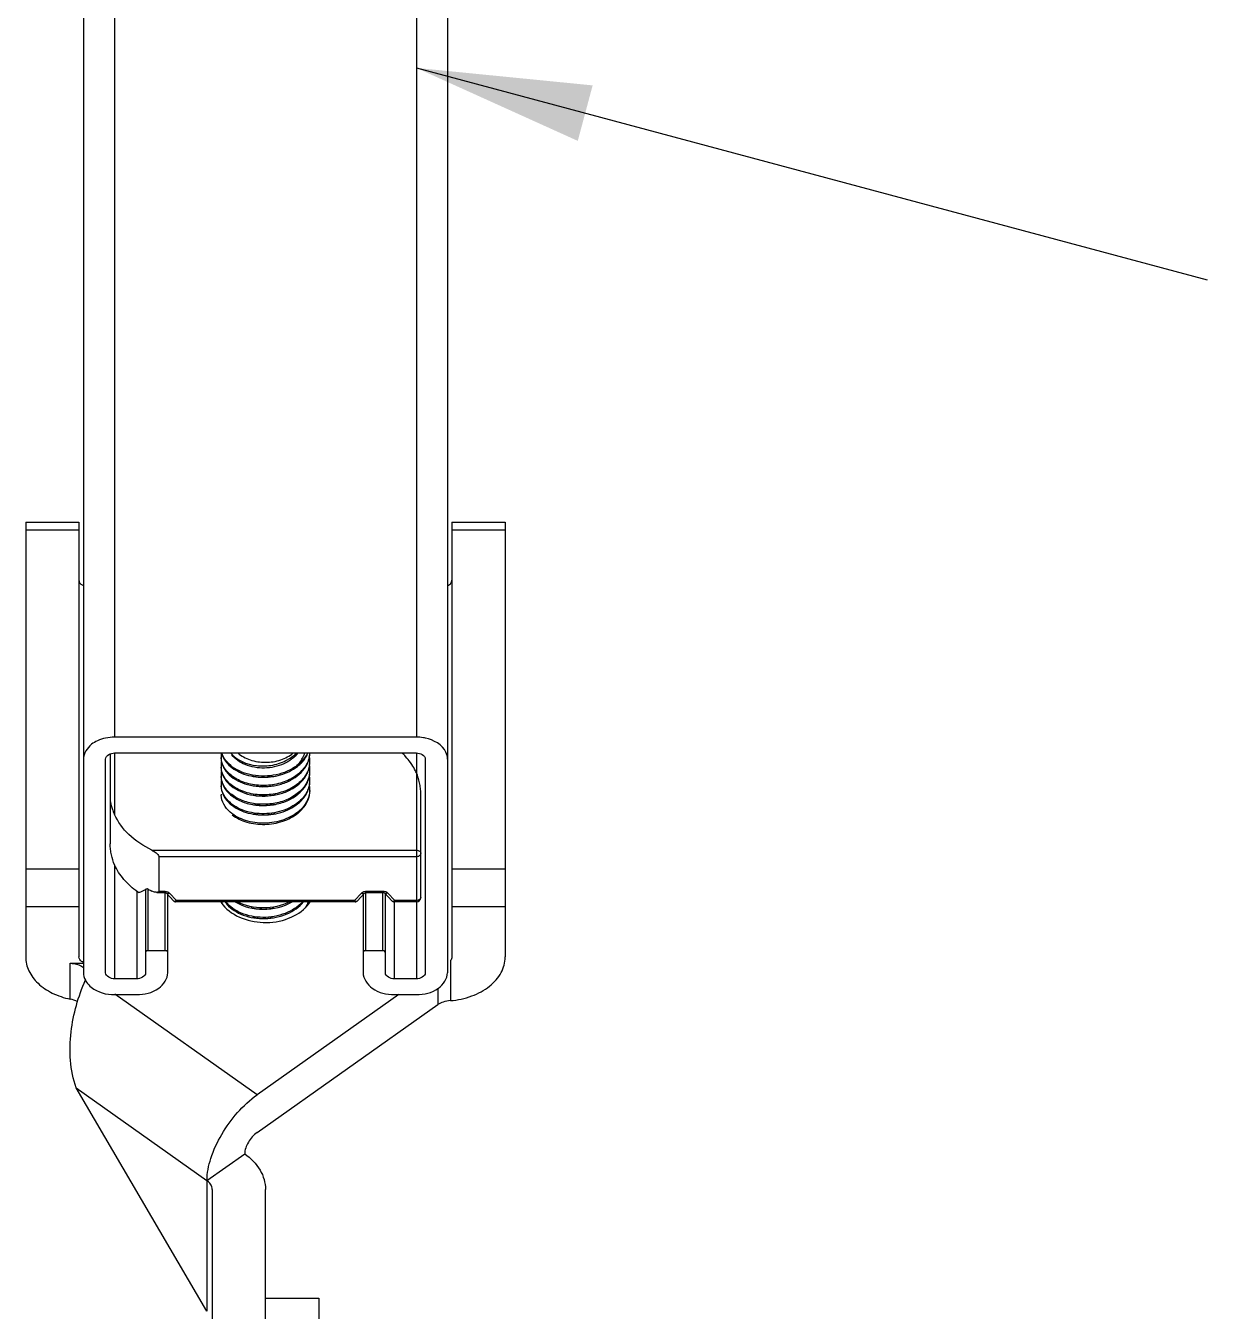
# Model space of a CAD drawing. Extents: x -191212 to 1245715665, y -234495 to 250873.
# Drawn here: x 184546.3 to 184996.2, y 130196.2 to 130685.6 of the extents above; entities that cross this region are included whole.
import ezdxf

# ---------------------------------------------------------------- set-up
doc = ezdxf.new("R2010")
doc.units = 0
doc.header["$LTSCALE"] = 500
doc.layers.get('0').update_dxf_attribs({"linetype": 'CONTINUOUS'})
doc.layers.add('PUB_TEXT', color=7, linetype='CONTINUOUS')
doc.styles.get("Standard").update_dxf_attribs({"font": 'tssdeng.shx', "width": 0.7, "bigfont": 'hztxt.shx'})
doc.dimstyles.get("Standard").update_dxf_attribs({"dimscale": 100, "dimtxt": 3.5, "dimasz": 1, "dimexe": 2.5, "dimexo": 3, "dimgap": 1.5, "dimtad": 1, "dimdec": 0, "dimzin": 0, "dimdsep": 46, "dimtxsty": 'Standard', "dimblk": 'ARCHTICK', "dimcen": 0.09, "dimadec": 0, "dimazin": 0, "dimtfac": 1, "dimtdec": 0, "dimtix": 1, "dimtmove": 2, "dimatfit": 3, "dimfxl": 1, "dimtolj": 1, "dimtzin": 0, "dimarcsym": 0})

# ---------------------------------------------------------------- blocks, each defined once
blk = doc.blocks.new('_ArchTick')
at = {"color": 0, "linetype": 'ByBlock', "const_width": 0.4}
blk.add_lwpolyline([(-0.5, -0.5), (0.5, 0.5)], dxfattribs=at)
blk = doc.blocks.new('deeeeee')
at = {"linetype": 'Continuous'}
for p, q in [((-465624.92, -352811.38), (-465624.92, -354161.29)), ((-465452.14, -352811.38), (-465452.14, -354161.29)), ((-465642.71, -352823.95), (-465642.71, -354296.05)), ((-465434.35, -352823.95), (-465434.35, -354296.05)), ((-465675.74, -354038.24), (-465645.25, -354038.24)), ((-465675.74, -354038.24), (-465675.74, -354287.06)), ((-465645.25, -354038.24), (-465645.25, -354287.06)), ((-465431.81, -354038.24), (-465401.32, -354038.24)), ((-465431.81, -354038.24), (-465431.81, -354287.06)), ((-465401.32, -354038.24), (-465401.32, -354287.06)), ((-465675.74, -354042.7), (-465645.25, -354042.7)), ((-465431.81, -354042.7), (-465401.32, -354042.7)), ((-465452.14, -354161.29), (-465624.92, -354161.29)), ((-465630.01, -354296.05), (-465630.01, -354173.87)), ((-465627.46, -354170.8), (-465627.46, -354222.38)), ((-465624.92, -354170.27), (-465452.14, -354170.27)), ((-465624.92, -354170.27), (-465624.92, -354205.51)), ((-465452.14, -354170.27), (-465452.14, -354299.64)), ((-465447.05, -354173.87), (-465447.05, -354296.05)), ((-465449.59, -354252.93), (-465449.59, -354193.63)), ((-465603.55, -354225.97), (-465452.14, -354225.97)), ((-465599.51, -354229.57), (-465452.14, -354229.57)), ((-465599.51, -354229.57), (-465599.51, -354249.33)), ((-465645.25, -354236.75), (-465675.74, -354236.75)), ((-465624.92, -354234.26), (-465624.92, -354299.64)), ((-465401.32, -354236.75), (-465431.81, -354236.75)), ((-465607.14, -354248.15), (-465607.14, -354296.05)), ((-465605.61, -354283.47), (-465605.61, -354248.29)), ((-465612.22, -354249.43), (-465612.22, -354299.64)), ((-465600.78, -354250.08), (-465596.5, -354250.08)), ((-465599.51, -354249.33), (-465596.5, -354249.33)), ((-465596.5, -354249.33), (-465596.5, -354250.08)), ((-465595.96, -354283.47), (-465595.96, -354250.08)), ((-465595.39, -354250.4), (-465590.97, -354255.09)), ((-465594.43, -354296.05), (-465594.43, -354251.41)), ((-465593.54, -354250.45), (-465589.51, -354254.72)), ((-465486.97, -354255.47), (-465590.09, -354255.47)), ((-465487.55, -354254.72), (-465589.51, -354254.72)), ((-465487.55, -354254.72), (-465483.52, -354250.45)), ((-465486.09, -354255.09), (-465481.67, -354250.4)), ((-465482.63, -354251.41), (-465482.63, -354296.05)), ((-465481.1, -354283.47), (-465481.1, -354250.4)), ((-465480.56, -354249.33), (-465471.48, -354249.33)), ((-465480.56, -354249.33), (-465480.56, -354250.08)), ((-465480.56, -354250.08), (-465471.48, -354250.08)), ((-465471.48, -354249.33), (-465471.48, -354250.08)), ((-465471.45, -354283.47), (-465471.45, -354250.08)), ((-465470.37, -354250.4), (-465465.95, -354255.09)), ((-465469.92, -354296.05), (-465469.92, -354250.87)), ((-465468.52, -354250.45), (-465464.5, -354254.72)), ((-465452.14, -354255.47), (-465465.07, -354255.47)), ((-465464.84, -354255.47), (-465464.84, -354299.64)), ((-465452.14, -354254.72), (-465464.5, -354254.72)), ((-465645.25, -354258.32), (-465675.74, -354258.32)), ((-465401.32, -354258.32), (-465431.81, -354258.32)), ((-465595.96, -354283.47), (-465605.61, -354283.47)), ((-465471.45, -354283.47), (-465481.1, -354283.47)), ((-465650.31, -354290.66), (-465642.71, -354290.66)), ((-465650.31, -354311.18), (-465650.31, -354290.66)), ((-465432.68, -354289.08), (-465432.68, -354312.04)), ((-465612.22, -354299.64), (-465624.92, -354299.64)), ((-465452.14, -354299.64), (-465464.84, -354299.64)), ((-465439.87, -354305.05), (-465439.87, -354314.32)), ((-465624.92, -354308.62), (-465612.22, -354308.62)), ((-465543.24, -354365.86), (-465624.68, -354308.28)), ((-465462.3, -354308.62), (-465543.24, -354365.86)), ((-465543.24, -354387.42), (-465439.87, -354314.32)), ((-465464.84, -354308.62), (-465452.14, -354308.62)), ((-465646.85, -354362), (-465571.99, -354414.94)), ((-465571.99, -354489.79), (-465646.85, -354362)), ((-465571.99, -354414.94), (-465550.43, -354399.69)), ((-465571.99, -354414.94), (-465571.99, -354489.79)), ((-465569.01, -354420.02), (-465569.01, -354685.59)), ((-465538.52, -354540.94), (-465538.52, -354420.02)), ((-465538.52, -354482.31), (-465508.03, -354482.31)), ((-465508.03, -354482.31), (-465508.03, -354711))]:
    blk.add_line(p, q, dxfattribs=at)
for points in [[(-465590.97, -354255.09), (-465590.71, -354255.29), (-465590.3, -354255.45), (-465590.09, -354255.47)], [(-465486.97, -354255.47), (-465486.75, -354255.45), (-465486.35, -354255.29), (-465486.09, -354255.09)], [(-465465.95, -354255.09), (-465465.69, -354255.29), (-465465.29, -354255.45), (-465465.07, -354255.47)], [(-465605.61, -354283.47), (-465606.37, -354283.61), (-465606.93, -354284.01), (-465607.14, -354284.55)], [(-465594.43, -354284.55), (-465594.64, -354284.01), (-465595.19, -354283.61), (-465595.96, -354283.47)], [(-465481.1, -354283.47), (-465481.87, -354283.61), (-465482.42, -354284.01), (-465482.63, -354284.55)], [(-465469.92, -354284.55), (-465470.13, -354284.01), (-465470.69, -354283.61), (-465471.45, -354283.47)]]:
    blk.add_lwpolyline(points, dxfattribs=at)
for centre, radius, start, end in [((-465452.13, -354186.18), 24.89, 80.87064, 90.01889), ((-465451.98, -354185.18), 23.88, 78.03232, 80.84173), ((-465552.3, -354172.3), 11.64, 169.93471, 179.96451), ((-465552.43, -354172.29), 11.51, 180.00245, 183.32025), ((-465552.26, -354172.96), 11.68, 180.05196, 191.6603), ((-465527.9, -354170.12), 14.8, 339.13898, 349.3386), ((-465527.56, -354169.53), 14.45, 346.69257, 347.1405), ((-465527.5, -354169.54), 14.38, 347.13961, 348.91447), ((-465527.28, -354169.58), 14.16, 348.90294, 357.19164), ((-465527.33, -354170.25), 14.22, 349.4125, 349.81941), ((-465527.2, -354170.27), 14.08, 349.81007, 359.97052), ((-465527.34, -354175.02), 14.23, 8.77206, 9.15285), ((-465527.17, -354175), 14.05, 0.02414, 8.78333), ((-465489.67, -354200.85), 42.32, 42.24936, 46.35796), ((-465552.25, -354177.7), 11.69, 168.20824, 179.94681), ((-465552.43, -354177.68), 11.51, 180.00247, 183.31902), ((-465552.26, -354178.35), 11.68, 180.05224, 191.71028), ((-465552.26, -354183.09), 11.68, 168.26037, 179.94743), ((-465527.84, -354175.53), 14.73, 339.32179, 350.23771), ((-465527.37, -354174.95), 14.25, 348.63025, 349.8187), ((-465527.27, -354180.36), 14.15, 348.9773, 357.22897), ((-465527.35, -354174.96), 14.23, 349.81912, 350.92991), ((-465527.33, -354175.64), 14.21, 350.31567, 352.54659), ((-465527.2, -354180.39), 14.08, 0.03081, 9.7049), ((-465527.19, -354181.05), 14.07, 350.61146, 359.97068), ((-465527.22, -354174.98), 14.1, 350.92569, 355.66472), ((-465527.14, -354175.66), 14.02, 352.5397, 359.98373), ((-465527.11, -354174.99), 13.99, 355.67125, 356.59082), ((-465527.08, -354174.99), 13.96, 357.22905, 359.99931), ((-465527.1, -354174.99), 13.98, 356.59092, 357.2293), ((-465527.04, -354180.38), 13.92, 357.25092, 359.99836), ((-465552.43, -354183.07), 11.51, 180.00244, 183.31981), ((-465552.27, -354183.74), 11.67, 180.04962, 191.36786), ((-465552.25, -354188.48), 11.69, 167.90943, 179.94326), ((-465552.44, -354188.46), 11.5, 180.00254, 183.31521), ((-465539.61, -354155.04), 29.29, 280.12301, 282.92802), ((-465527.27, -354185.75), 14.15, 349.26916, 357.23316), ((-465527.21, -354185.78), 14.09, 0.03322, 10.01844), ((-465527.21, -354191.17), 14.09, 0.03323, 10.0043), ((-465527.19, -354186.44), 14.07, 350.59691, 359.97057), ((-465527.04, -354185.77), 13.92, 357.25382, 359.99829), ((-465552.44, -354193.86), 11.5, 180.00254, 183.31521), ((-465527.04, -354191.16), 13.92, 357.25382, 359.99829), ((-465540.04, -354172.95), 27.54, 257.57306, 259.69726), ((-465533.25, -354187.44), 21.28, 311.8202, 317.35115), ((-465577.54, -354196.14), 59.21, 241.73536, 243.94344), ((-465549.07, -354246.13), 17.72, 211.96558, 213.53527), ((-465552.44, -354254.23), 11.5, 186.21449, 188.32095), ((-465551.89, -354253.07), 12.05, 191.51911, 196.3654), ((-465548.73, -354246.72), 15.63, 214.1434, 218.90056), ((-465528.17, -354251.01), 15.07, 341.57923, 342.7354), ((-465526.93, -354255.75), 13.81, 0.95008, 1.19779), ((-465452.14, -354252.93), 2.54, 270.0008, 359.99972), ((-465548.25, -354246.34), 16.24, 218.87249, 219.15309), ((-465548.06, -354246.19), 16.49, 219.15644, 220.76697), ((-465528.71, -354250.81), 15.65, 334.36724, 341.5372), ((-465631.86, -354295.3), 11.01, 207.68982, 214.3075)]:
    blk.add_arc(centre, radius, start, end, dxfattribs=at)
blk.add_ellipse((-465571.91, -354180.7), major_axis=(51.8, 69.26), ratio=0.292406, start_param=3.562723, end_param=3.670193, dxfattribs=at)
for points, knots in [([(-465645.25, -354071.45), (-465645.25, -354071.77), (-465644.99, -354073.16), (-465643.72, -354074.15), (-465642.74, -354074.55)], [0, 0, 0, 0, 0.22722, 1, 1, 1, 1]), ([(-465434.32, -354074.55), (-465433.96, -354074.4), (-465432.75, -354073.78), (-465431.81, -354072.43), (-465431.81, -354071.45)], [0, 0, 0, 0, 0.2888, 1, 1, 1, 1]), ([(-465634.7, -354163.36), (-465635.88, -354163.91), (-465639.79, -354166.14), (-465642.71, -354170.64), (-465642.71, -354173.87)], [0, 0, 0, 0, 0.286732, 1, 1, 1, 1]), ([(-465434.35, -354173.87), (-465434.35, -354172.52), (-465435.83, -354166.34), (-465442.37, -354162.81), (-465447.03, -354161.82)], [0, 0, 0, 0, 0.221136, 1, 1, 1, 1]), ([(-465513.5, -354172.85), (-465514.05, -354175.19), (-465516.52, -354179.87), (-465522.87, -354185.04), (-465531.09, -354188.28), (-465540.18, -354189.32), (-465549.07, -354188.08), (-465556.69, -354184.73), (-465562.17, -354179.6), (-465563.8, -354175.09), (-465563.92, -354172.96)], [0, 0, 0, 0, 0.111968, 0.236912, 0.374448, 0.518156, 0.658848, 0.787879, 0.900583, 1, 1, 1, 1]), ([(-465520.58, -354177.6), (-465524.01, -354180.18), (-465532.44, -354183.65), (-465543.64, -354183.84), (-465552.03, -354181.51), (-465557.32, -354178.68), (-465561.32, -354174.93), (-465562.97, -354171.84), (-465563.44, -354170.28)], [0, 0, 0, 0, 0.262112, 0.537776, 0.66937, 0.790942, 0.900704, 1, 1, 1, 1]), ([(-465562.8, -354172.65), (-465562.64, -354172.99), (-465561.95, -354174.34), (-465561.03, -354175.58), (-465560.26, -354176.43)], [0, 0, 0, 0, 0.24232, 1, 1, 1, 1]), ([(-465558.59, -354170.31), (-465555.07, -354174.55), (-465547.62, -354177.53), (-465539, -354177.86), (-465532.84, -354177.18), (-465528.4, -354175.6), (-465525.82, -354174.05)], [0, 0, 0, 0, 0.471992, 0.606824, 0.74197, 1, 1, 1, 1]), ([(-465519.92, -354170.28), (-465521.94, -354173.02), (-465528.11, -354177.42), (-465539.05, -354179.61), (-465549.8, -354177.95), (-465555.86, -354173.92), (-465557.71, -354171.37)], [0, 0, 0, 0, 0.241934, 0.512224, 0.776098, 1, 1, 1, 1]), ([(-465554.36, -354170.31), (-465552.33, -354172.09), (-465547.18, -354174.81), (-465538.53, -354176.11), (-465529.88, -354174.81), (-465524.73, -354172.09), (-465522.7, -354170.31)], [0, 0, 0, 0, 0.238191, 0.5, 0.761809, 1, 1, 1, 1]), ([(-465525.82, -354174.05), (-465525.33, -354173.8), (-465523.51, -354172.75), (-465521.84, -354171.42), (-465520.78, -354170.29)], [0, 0, 0, 0, 0.261206, 1, 1, 1, 1]), ([(-465520.58, -354177.6), (-465519.88, -354177.11), (-465517.34, -354175.1), (-465515.26, -354172.45), (-465514.29, -354170.28)], [0, 0, 0, 0, 0.267033, 1, 1, 1, 1]), ([(-465520.58, -354177.6), (-465520.05, -354177.07), (-465518.13, -354174.91), (-465516.65, -354172.32), (-465515.98, -354170.29)], [0, 0, 0, 0, 0.260314, 1, 1, 1, 1]), ([(-465517.41, -354175.38), (-465517.22, -354175.17), (-465516.48, -354174.31), (-465515.82, -354173.38), (-465515.38, -354172.66)], [0, 0, 0, 0, 0.254857, 1, 1, 1, 1]), ([(-465454.8, -354176.93), (-465455.06, -354176.53), (-465456.16, -354174.96), (-465457.37, -354173.47), (-465458.34, -354172.39)], [0, 0, 0, 0, 0.245927, 1, 1, 1, 1]), ([(-465513.4, -354177.76), (-465513.87, -354180.13), (-465516.21, -354184.89), (-465522.48, -354190.21), (-465530.7, -354193.58), (-465539.86, -354194.72), (-465548.84, -354193.54), (-465556.57, -354190.21), (-465562.14, -354185.05), (-465563.8, -354180.5), (-465563.92, -354178.35)], [0, 0, 0, 0, 0.111438, 0.235731, 0.372938, 0.516745, 0.657844, 0.787365, 0.900423, 1, 1, 1, 1]), ([(-465562.8, -354178.03), (-465562.65, -354178.37), (-465561.95, -354179.73), (-465561.03, -354180.97), (-465560.25, -354181.82)], [0, 0, 0, 0, 0.242292, 1, 1, 1, 1]), ([(-465560.26, -354176.43), (-465558.08, -354178.82), (-465551.97, -354182.66), (-465541.23, -354184.77), (-465529.99, -354183.51), (-465523.08, -354180.23), (-465520.24, -354178.01)], [0, 0, 0, 0, 0.225132, 0.482573, 0.749584, 1, 1, 1, 1]), ([(-465560.25, -354181.82), (-465557.63, -354184.7), (-465552.02, -354187.85), (-465543.81, -354189.59), (-465536.99, -354189.73), (-465530.28, -354188.56), (-465522.43, -354185.54), (-465517.42, -354181.4), (-465515.38, -354178.05)], [0, 0, 0, 0, 0.231819, 0.363306, 0.499507, 0.635491, 0.766568, 1, 1, 1, 1]), ([(-465520.24, -354178.01), (-465519.98, -354177.81), (-465518.98, -354177), (-465518.05, -354176.1), (-465517.41, -354175.38)], [0, 0, 0, 0, 0.25532, 1, 1, 1, 1]), ([(-465452.14, -354181.75), (-465452.32, -354181.34), (-465453.11, -354179.68), (-465454.04, -354178.08), (-465454.8, -354176.93)], [0, 0, 0, 0, 0.246381, 1, 1, 1, 1]), ([(-465449.59, -354193.63), (-465449.59, -354193.07), (-465449.69, -354191.98), (-465449.9, -354189.87), (-465450.49, -354186.41), (-465451.34, -354183.53), (-465452.14, -354181.75)], [0, 0, 0, 0, 0.138161, 0.267841, 0.521134, 1, 1, 1, 1]), ([(-465563.94, -354189.14), (-465563.94, -354191.19), (-465562.69, -354195.59), (-465559.6, -354198.86), (-465557.78, -354200.26)], [0, 0, 0, 0, 0.471695, 1, 1, 1, 1]), ([(-465515.39, -354188.18), (-465517.94, -354192.35), (-465524.76, -354197.17), (-465534.95, -354199.72), (-465543.34, -354199.86), (-465551.22, -354198.11), (-465557.82, -354194.65), (-465562.46, -354189.77), (-465563.81, -354185.68), (-465563.92, -354183.74)], [0, 0, 0, 0, 0.247397, 0.387799, 0.530345, 0.667239, 0.791958, 0.901708, 1, 1, 1, 1]), ([(-465558.58, -354198.94), (-465560.09, -354197.64), (-465562.66, -354194.71), (-465563.82, -354190.93), (-465563.92, -354189.13)], [0, 0, 0, 0, 0.52477, 1, 1, 1, 1]), ([(-465563.71, -354186.04), (-465563.33, -354187.93), (-465561.49, -354191.78), (-465556.49, -354196.2), (-465549.78, -354199.24), (-465541.99, -354200.63), (-465533.85, -354200.21), (-465524.08, -354197.46), (-465517.64, -354192.68), (-465515.25, -354188.62)], [0, 0, 0, 0, 0.099803, 0.212169, 0.338787, 0.476105, 0.61766, 0.756186, 1, 1, 1, 1]), ([(-465562.8, -354183.42), (-465562.64, -354183.76), (-465561.95, -354185.12), (-465561.03, -354186.36), (-465560.26, -354187.21)], [0, 0, 0, 0, 0.242309, 1, 1, 1, 1]), ([(-465560.26, -354187.21), (-465557.64, -354190.09), (-465552.02, -354193.24), (-465543.81, -354194.98), (-465536.99, -354195.12), (-465530.28, -354193.95), (-465522.43, -354190.93), (-465517.42, -354186.79), (-465515.38, -354183.44)], [0, 0, 0, 0, 0.231805, 0.363293, 0.499495, 0.635484, 0.766566, 1, 1, 1, 1]), ([(-465534.46, -354183.87), (-465535.42, -354184.05), (-465539.23, -354184.53), (-465543.15, -354184.29), (-465545.95, -354183.68)], [0, 0, 0, 0, 0.253006, 1, 1, 1, 1]), ([(-465534.02, -354189.18), (-465535, -354189.37), (-465538.92, -354189.93), (-465542.96, -354189.71), (-465545.85, -354189.09)], [0, 0, 0, 0, 0.252727, 1, 1, 1, 1]), ([(-465513.38, -354183.07), (-465513.47, -354183.51), (-465513.9, -354185.3), (-465514.67, -354186.99), (-465515.39, -354188.18)], [0, 0, 0, 0, 0.245205, 1, 1, 1, 1]), ([(-465514.86, -354193.31), (-465514.67, -354192.94), (-465513.98, -354191.49), (-465513.5, -354189.92), (-465513.31, -354188.74)], [0, 0, 0, 0, 0.255239, 1, 1, 1, 1]), ([(-465513.37, -354188.39), (-465513.43, -354188.73), (-465513.74, -354190.1), (-465514.25, -354191.42), (-465514.73, -354192.36)], [0, 0, 0, 0, 0.246649, 1, 1, 1, 1]), ([(-465558.66, -354204.26), (-465560.15, -354202.97), (-465562.68, -354200.05), (-465563.82, -354196.31), (-465563.92, -354194.52)], [0, 0, 0, 0, 0.524463, 1, 1, 1, 1]), ([(-465517.6, -354196.47), (-465519.99, -354199.08), (-465526.47, -354203.25), (-465537.73, -354205.66), (-465549.1, -354204.51), (-465555.94, -354201.19), (-465558.58, -354198.94)], [0, 0, 0, 0, 0.239543, 0.50309, 0.765417, 1, 1, 1, 1]), ([(-465557.78, -354200.26), (-465555.03, -354202.37), (-465548.12, -354205.42), (-465536.84, -354206.27), (-465525.83, -354203.64), (-465519.57, -354199.41), (-465517.28, -354196.8)], [0, 0, 0, 0, 0.237667, 0.50065, 0.762696, 1, 1, 1, 1]), ([(-465532.8, -354194.31), (-465533.91, -354194.57), (-465538.36, -354195.36), (-465543, -354195.15), (-465546.29, -354194.38)], [0, 0, 0, 0, 0.252464, 1, 1, 1, 1]), ([(-465513.14, -354191.83), (-465513.22, -354193.62), (-465514.14, -354197.33), (-465516.3, -354200.45), (-465517.6, -354201.86)], [0, 0, 0, 0, 0.483641, 1, 1, 1, 1]), ([(-465514.73, -354192.36), (-465514.91, -354192.73), (-465515.72, -354194.19), (-465516.74, -354195.54), (-465517.6, -354196.47)], [0, 0, 0, 0, 0.24363, 1, 1, 1, 1]), ([(-465517.28, -354202.19), (-465515.99, -354200.72), (-465513.9, -354197.48), (-465513.12, -354193.67), (-465513.12, -354191.84)], [0, 0, 0, 0, 0.515614, 1, 1, 1, 1]), ([(-465517.28, -354196.8), (-465517.04, -354196.53), (-465516.14, -354195.44), (-465515.36, -354194.24), (-465514.86, -354193.31)], [0, 0, 0, 0, 0.256096, 1, 1, 1, 1]), ([(-465627.46, -354197.23), (-465627.46, -354197), (-465627.33, -354198.31), (-465627.21, -354198.8), (-465626.97, -354199.94), (-465626.69, -354200.95), (-465626.34, -354202.04), (-465625.77, -354203.57), (-465625.28, -354204.73), (-465624.92, -354205.51)], [0, 0, 0, 0, 0.078745, 0.19228, 0.31189, 0.436571, 0.566746, 0.703259, 1, 1, 1, 1]), ([(-465519.06, -354203.3), (-465521.63, -354205.61), (-465528.11, -354209.18), (-465538.98, -354211.05), (-465549.75, -354209.65), (-465556.17, -354206.41), (-465558.66, -354204.26)], [0, 0, 0, 0, 0.244054, 0.507922, 0.767735, 1, 1, 1, 1]), ([(-465533.09, -354199.77), (-465534.07, -354199.99), (-465537.98, -354200.67), (-465542.04, -354200.58), (-465544.96, -354200.05)], [0, 0, 0, 0, 0.251553, 1, 1, 1, 1]), ([(-465520.05, -354204.81), (-465519.79, -354204.61), (-465518.81, -354203.8), (-465517.9, -354202.9), (-465517.28, -354202.19)], [0, 0, 0, 0, 0.255282, 1, 1, 1, 1]), ([(-465603.55, -354225.97), (-465608.3, -354223.65), (-465616.8, -354218.06), (-465622.99, -354209.82), (-465624.92, -354205.51)], [0, 0, 0, 0, 0.528487, 1, 1, 1, 1]), ([(-465557.58, -354205.8), (-465555.09, -354207.67), (-465548.98, -354210.46), (-465538.89, -354211.65), (-465528.73, -354209.98), (-465522.59, -354206.84), (-465520.05, -354204.81)], [0, 0, 0, 0, 0.234486, 0.493055, 0.755143, 1, 1, 1, 1]), ([(-465533.1, -354205.16), (-465534.09, -354205.38), (-465538.05, -354206.07), (-465542.16, -354205.96), (-465545.12, -354205.41)], [0, 0, 0, 0, 0.251672, 1, 1, 1, 1]), ([(-465624.92, -354234.26), (-465625.72, -354232.48), (-465626.57, -354229.6), (-465627.16, -354226.14), (-465627.37, -354224.03), (-465627.46, -354222.94), (-465627.46, -354222.38)], [0, 0, 0, 0, 0.478872, 0.732167, 0.861849, 1, 1, 1, 1]), ([(-465603.55, -354225.97), (-465602.7, -354226.39), (-465601.47, -354227.15), (-465600.12, -354228.34), (-465599.51, -354229.15), (-465599.51, -354229.57)], [0, 0, 0, 0, 0.508644, 0.771516, 1, 1, 1, 1]), ([(-465452.14, -354225.97), (-465451.51, -354225.97), (-465450.57, -354226.21), (-465449.75, -354227.02), (-465449.59, -354227.53), (-465449.59, -354227.77)], [0, 0, 0, 0, 0.552527, 0.789194, 1, 1, 1, 1]), ([(-465452.14, -354229.57), (-465451.51, -354229.57), (-465450.57, -354229.34), (-465449.75, -354228.52), (-465449.59, -354228.01), (-465449.59, -354227.77)], [0, 0, 0, 0, 0.552515, 0.789179, 1, 1, 1, 1]), ([(-465611.64, -354249.9), (-465614.55, -354247.8), (-465619.74, -354243.15), (-465623.57, -354237.28), (-465624.92, -354234.26)], [0, 0, 0, 0, 0.520159, 1, 1, 1, 1]), ([(-465605.58, -354248.29), (-465605.65, -354248.25), (-465605.91, -354248.13), (-465606.24, -354248.06), (-465606.42, -354248.15)], [0, 0, 0, 0, 0.298771, 1, 1, 1, 1]), ([(-465611.16, -354250.11), (-465611.2, -354250.1), (-465611.37, -354250.06), (-465611.53, -354249.98), (-465611.64, -354249.9)], [0, 0, 0, 0, 0.224258, 1, 1, 1, 1]), ([(-465600.78, -354250.08), (-465601, -354250.08), (-465601.96, -354249.98), (-465602.88, -354249.66), (-465603.55, -354249.33)], [0, 0, 0, 0, 0.232638, 1, 1, 1, 1]), ([(-465599.51, -354249.33), (-465599.51, -354249.46), (-465599.6, -354249.73), (-465600.07, -354250.04), (-465600.49, -354250.08), (-465600.78, -354250.08)], [0, 0, 0, 0, 0.239055, 0.472377, 1, 1, 1, 1]), ([(-465596.5, -354249.33), (-465596.32, -354249.33), (-465595.6, -354249.37), (-465594.89, -354249.57), (-465594.42, -354249.81)], [0, 0, 0, 0, 0.258297, 1, 1, 1, 1]), ([(-465596.5, -354250.08), (-465596.23, -354250.08), (-465595.84, -354250.14), (-465595.47, -354250.31), (-465595.39, -354250.4)], [0, 0, 0, 0, 0.694252, 1, 1, 1, 1]), ([(-465594.44, -354250.71), (-465594.54, -354250.71), (-465594.87, -354250.71), (-465595.22, -354250.57), (-465595.39, -354250.4)], [0, 0, 0, 0, 0.28225, 1, 1, 1, 1]), ([(-465593.54, -354250.45), (-465593.62, -354250.49), (-465593.9, -354250.61), (-465594.21, -354250.69), (-465594.44, -354250.71)], [0, 0, 0, 0, 0.268193, 1, 1, 1, 1]), ([(-465589.51, -354254.72), (-465589.65, -354254.84), (-465589.91, -354255.04), (-465590.38, -354255.29), (-465590.82, -354255.24), (-465590.97, -354255.09)], [0, 0, 0, 0, 0.333929, 0.607776, 1, 1, 1, 1]), ([(-465590.09, -354255.47), (-465589.98, -354255.47), (-465589.73, -354255.18), (-465589.6, -354254.91), (-465589.51, -354254.72)], [0, 0, 0, 0, 0.344146, 1, 1, 1, 1]), ([(-465517.36, -354255.5), (-465519.97, -354258.45), (-465527.3, -354263.03), (-465539.89, -354265.14), (-465552.13, -354262.98), (-465559, -354258.38), (-465561.19, -354255.49)], [0, 0, 0, 0, 0.244143, 0.51353, 0.775518, 1, 1, 1, 1]), ([(-465560.55, -354256.95), (-465558.15, -354259.74), (-465551.03, -354264.04), (-465538.7, -354265.79), (-465526.27, -354263.31), (-465519.2, -354258.49), (-465516.77, -354255.48)], [0, 0, 0, 0, 0.228358, 0.491922, 0.759562, 1, 1, 1, 1]), ([(-465555.82, -354255.51), (-465551.12, -354258.37), (-465539.63, -354261.01), (-465528.22, -354258.35), (-465523.28, -354255.51)], [0, 0, 0, 0, 0.491142, 1, 1, 1, 1]), ([(-465524.54, -354255.52), (-465529.21, -354257.89), (-465539.69, -354260.13), (-465550.22, -354257.89), (-465554.69, -354255.48)], [0, 0, 0, 0, 0.508141, 1, 1, 1, 1]), ([(-465514.04, -354255.48), (-465514.15, -354255.78), (-465514.64, -354256.97), (-465515.28, -354258.11), (-465515.82, -354258.91)], [0, 0, 0, 0, 0.245608, 1, 1, 1, 1]), ([(-465486.09, -354255.09), (-465486.24, -354255.24), (-465486.68, -354255.29), (-465487.15, -354255.04), (-465487.41, -354254.84), (-465487.55, -354254.72)], [0, 0, 0, 0, 0.392224, 0.666072, 1, 1, 1, 1]), ([(-465487.55, -354254.72), (-465487.46, -354254.91), (-465487.33, -354255.18), (-465487.08, -354255.47), (-465486.97, -354255.47)], [0, 0, 0, 0, 0.655854, 1, 1, 1, 1]), ([(-465483.52, -354250.45), (-465483.44, -354250.49), (-465483.16, -354250.61), (-465482.85, -354250.69), (-465482.62, -354250.71)], [0, 0, 0, 0, 0.268193, 1, 1, 1, 1]), ([(-465482.64, -354249.81), (-465482.49, -354249.73), (-465481.83, -354249.45), (-465481.1, -354249.33), (-465480.56, -354249.33)], [0, 0, 0, 0, 0.240525, 1, 1, 1, 1]), ([(-465482.62, -354250.71), (-465482.52, -354250.71), (-465482.19, -354250.71), (-465481.84, -354250.57), (-465481.67, -354250.4)], [0, 0, 0, 0, 0.28225, 1, 1, 1, 1]), ([(-465481.67, -354250.4), (-465481.59, -354250.31), (-465481.22, -354250.14), (-465480.83, -354250.08), (-465480.56, -354250.08)], [0, 0, 0, 0, 0.30582, 1, 1, 1, 1]), ([(-465471.48, -354250.08), (-465471.21, -354250.08), (-465470.82, -354250.14), (-465470.45, -354250.31), (-465470.37, -354250.4)], [0, 0, 0, 0, 0.694252, 1, 1, 1, 1]), ([(-465468.52, -354250.45), (-465468.65, -354250.51), (-465469.09, -354250.69), (-465469.61, -354250.75), (-465469.94, -354250.66)], [0, 0, 0, 0, 0.286288, 1, 1, 1, 1]), ([(-465469.92, -354249.59), (-465469.78, -354249.64), (-465469.27, -354249.84), (-465468.8, -354250.16), (-465468.52, -354250.45)], [0, 0, 0, 0, 0.265871, 1, 1, 1, 1]), ([(-465464.5, -354254.72), (-465464.63, -354254.84), (-465464.9, -354255.04), (-465465.37, -354255.29), (-465465.81, -354255.24), (-465465.95, -354255.09)], [0, 0, 0, 0, 0.333929, 0.607776, 1, 1, 1, 1]), ([(-465465.07, -354255.47), (-465464.96, -354255.47), (-465464.72, -354255.18), (-465464.58, -354254.91), (-465464.5, -354254.72)], [0, 0, 0, 0, 0.344146, 1, 1, 1, 1]), ([(-465449.59, -354252.93), (-465449.59, -354253.16), (-465449.75, -354253.68), (-465450.57, -354254.49), (-465451.51, -354254.72), (-465452.14, -354254.72)], [0, 0, 0, 0, 0.210821, 0.447485, 1, 1, 1, 1]), ([(-465563.84, -354255.92), (-465558.96, -354263.28), (-465543.51, -354268.86), (-465525.64, -354266.07), (-465517.3, -354260.96), (-465514.5, -354257.63)], [0, 0, 0, 0, 0.487782, 0.759802, 1, 1, 1, 1]), ([(-465533.81, -354259.21), (-465534.88, -354259.43), (-465539.13, -354260.05), (-465543.52, -354259.75), (-465546.63, -354258.98)], [0, 0, 0, 0, 0.253335, 1, 1, 1, 1]), ([(-465534.33, -354264.7), (-465535.29, -354264.88), (-465539.13, -354265.39), (-465543.07, -354265.16), (-465545.9, -354264.54)], [0, 0, 0, 0, 0.252903, 1, 1, 1, 1]), ([(-465675.74, -354287.06), (-465675.74, -354289.77), (-465674.37, -354295.49), (-465668.77, -354302.73), (-465660.45, -354308.24), (-465653.83, -354310.43), (-465650.31, -354311.18)], [0, 0, 0, 0, 0.215862, 0.450689, 0.713102, 1, 1, 1, 1]), ([(-465650.31, -354290.66), (-465649.59, -354290.66), (-465646.9, -354290.86), (-465644.21, -354291.86), (-465642.66, -354293.11)], [0, 0, 0, 0, 0.265386, 1, 1, 1, 1]), ([(-465642.74, -354290.16), (-465643.1, -354290.01), (-465644.31, -354289.39), (-465645.25, -354288.04), (-465645.25, -354287.06)], [0, 0, 0, 0, 0.2888, 1, 1, 1, 1]), ([(-465432.68, -354312.04), (-465428.51, -354311.69), (-465420.53, -354310.01), (-465410.27, -354304.56), (-465403.13, -354296.7), (-465401.32, -354290.14), (-465401.32, -354287.06)], [0, 0, 0, 0, 0.28821, 0.553531, 0.788229, 1, 1, 1, 1]), ([(-465612.22, -354308.62), (-465607.85, -354308.62), (-465599.73, -354306.96), (-465594.43, -354299.48), (-465594.43, -354296.05)], [0, 0, 0, 0, 0.559767, 1, 1, 1, 1]), ([(-465482.63, -354296.05), (-465482.63, -354299.48), (-465477.33, -354306.96), (-465469.21, -354308.62), (-465464.84, -354308.62)], [0, 0, 0, 0, 0.440233, 1, 1, 1, 1]), ([(-465452.14, -354308.62), (-465447.77, -354308.62), (-465439.64, -354306.96), (-465434.35, -354299.48), (-465434.35, -354296.05)], [0, 0, 0, 0, 0.559767, 1, 1, 1, 1]), ([(-465646.85, -354362), (-465650.51, -354351.93), (-465651.46, -354330.04), (-465645.7, -354309.63), (-465641.52, -354300.23)], [0, 0, 0, 0, 0.510211, 1, 1, 1, 1]), ([(-465640.95, -354301.5), (-465640.19, -354302.61), (-465635.96, -354306.96), (-465629.56, -354308.62), (-465624.92, -354308.62)], [0, 0, 0, 0, 0.224309, 1, 1, 1, 1]), ([(-465571.99, -354414.94), (-465571.99, -354410.69), (-465570.06, -354401.43), (-465561.79, -354383.79), (-465551.55, -354371.74), (-465543.24, -354365.86)], [0, 0, 0, 0, 0.218267, 0.476674, 1, 1, 1, 1]), ([(-465543.24, -354387.42), (-465545.32, -354388.89), (-465548.52, -354392.67), (-465550.43, -354397.39), (-465550.43, -354399.69)], [0, 0, 0, 0, 0.525314, 1, 1, 1, 1]), ([(-465550.43, -354399.69), (-465546.94, -354402.16), (-465540.98, -354408.03), (-465538.52, -354416.21), (-465538.52, -354420.02)], [0, 0, 0, 0, 0.528923, 1, 1, 1, 1]), ([(-465569.01, -354420.02), (-465569.01, -354419.55), (-465569.29, -354417.53), (-465570.73, -354415.82), (-465571.99, -354414.94)], [0, 0, 0, 0, 0.234763, 1, 1, 1, 1])]:
    blk.add_open_spline(points, degree=3, knots=knots, dxfattribs=at)
for points in [[(-465630.03, -354161.82), (-465631.64, -354162.16), (-465633.22, -354162.67), (-465634.7, -354163.36)], [(-465624.92, -354161.29), (-465626.64, -354161.29), (-465628.36, -354161.47), (-465630.03, -354161.82)], [(-465630.01, -354173.87), (-465630.01, -354171.79), (-465627, -354170.27), (-465624.92, -354170.27)], [(-465563.62, -354170.28), (-465563.43, -354171.09), (-465563.15, -354171.89), (-465562.8, -354172.65)], [(-465515.38, -354172.66), (-465514.92, -354171.91), (-465514.52, -354171.11), (-465514.19, -354170.29)], [(-465452.14, -354170.27), (-465450.06, -354170.27), (-465447.05, -354171.79), (-465447.05, -354173.87)], [(-465563.7, -354175.32), (-465563.51, -354176.25), (-465563.2, -354177.17), (-465562.8, -354178.03)], [(-465563.7, -354180.72), (-465563.5, -354181.65), (-465563.2, -354182.56), (-465562.8, -354183.42)], [(-465515.38, -354178.05), (-465514.87, -354177.21), (-465514.43, -354176.31), (-465514.07, -354175.39)], [(-465515.38, -354183.44), (-465514.86, -354182.58), (-465514.41, -354181.67), (-465514.06, -354180.73)], [(-465515.25, -354188.62), (-465514.78, -354187.82), (-465514.38, -354186.97), (-465514.05, -354186.11)], [(-465514.05, -354186.11), (-465513.72, -354185.21), (-465513.46, -354184.28), (-465513.31, -354183.34)], [(-465610.9, -354250.1), (-465610.98, -354250.13), (-465611.07, -354250.13), (-465611.16, -354250.11)], [(-465594.42, -354249.81), (-465594.09, -354249.97), (-465593.79, -354250.19), (-465593.54, -354250.45)], [(-465514.5, -354257.63), (-465513.94, -354256.96), (-465513.42, -354256.25), (-465512.96, -354255.52)], [(-465483.52, -354250.45), (-465483.27, -354250.19), (-465482.97, -354249.97), (-465482.64, -354249.81)], [(-465471.48, -354249.33), (-465470.95, -354249.33), (-465470.42, -354249.42), (-465469.92, -354249.59)], [(-465469.94, -354250.66), (-465470.1, -354250.61), (-465470.26, -354250.52), (-465470.37, -354250.4)], [(-465431.81, -354287.06), (-465431.81, -354287.79), (-465432.17, -354288.55), (-465432.68, -354289.08)], [(-465642.71, -354296.05), (-465642.71, -354297.55), (-465642.3, -354299.08), (-465641.6, -354300.42)], [(-465624.92, -354299.64), (-465627, -354299.64), (-465630.01, -354298.12), (-465630.01, -354296.05)], [(-465607.14, -354296.05), (-465607.14, -354298.12), (-465610.14, -354299.64), (-465612.22, -354299.64)], [(-465464.84, -354299.64), (-465466.92, -354299.64), (-465469.92, -354298.12), (-465469.92, -354296.05)], [(-465447.05, -354296.05), (-465447.05, -354298.12), (-465450.06, -354299.64), (-465452.14, -354299.64)], [(-465646.02, -354312.55), (-465647.39, -354311.93), (-465648.84, -354311.48), (-465650.31, -354311.18)], [(-465436.89, -354312.86), (-465437.94, -354313.2), (-465438.96, -354313.69), (-465439.87, -354314.32)], [(-465432.68, -354312.04), (-465434.1, -354312.16), (-465435.53, -354312.43), (-465436.89, -354312.86)]]:
    blk.add_open_spline(points, degree=3, dxfattribs=at)
blk.add_leader([(-465452.14, -353778.33), (-464999.55, -353899.54)], dimstyle='Standard', override={"dimgap": 20, "dimtad": 0})

msp = doc.modelspace()

# ---------------------------------------------------------------- block references
at = {"layer": 'PUB_TEXT', "xscale": 0.6652800000000001, "yscale": 0.6652800000000001, "zscale": 0.6652800000000001}
msp.add_blockref('deeeeee', (494351.1, 366031.13), dxfattribs=at)

doc.saveas('drawing.dxf')
